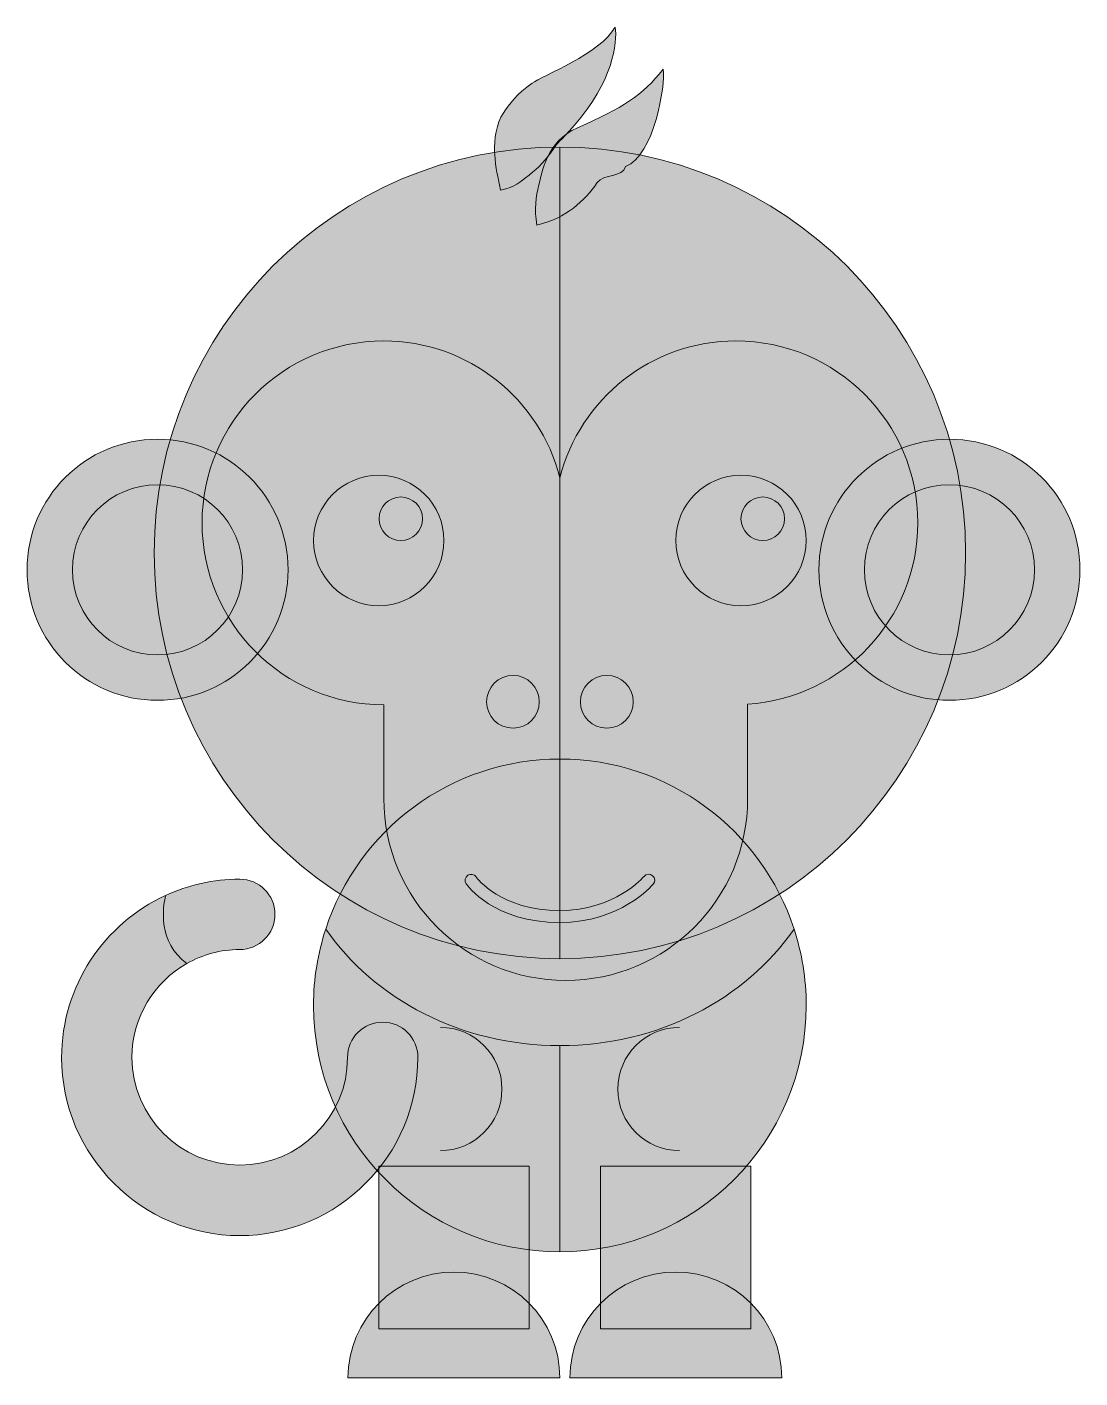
# Model space of a CAD drawing. Header units: inches. Extents: x -111 to 199, y -197 to -39.
# Drawn here: x -111.5 to -14.6, y -192.9 to -68.6 of the extents above; entities that cross this region are included whole.
import ezdxf

# ---------------------------------------------------------------- set-up
doc = ezdxf.new("R2010")
doc.units = ezdxf.units.IN
doc.header["$MEASUREMENT"] = 0
doc.layers.add('Layer 1', color=7, linetype='Continuous')

# ---------------------------------------------------------------- blocks, each defined once
blk = doc.blocks.new('block 43')
at = {"layer": 'Layer 1', "true_color": 0x723e2b}
h = blk.add_hatch(color=17, dxfattribs=at)
h.dxf.hatch_style = 2
h.paths.add_polyline_path([(-65.28, -188.36), (-79.1, -188.36), (-79.1, -173.38), (-65.28, -173.38)])
at = {"layer": 'Layer 1', "lineweight": 0}
blk.add_lwpolyline([(-65.28, -188.36), (-79.1, -188.36), (-79.1, -173.38), (-65.28, -173.38), (-65.28, -188.36)], dxfattribs=at)
blk = doc.blocks.new('block 42')
at = {"layer": 'Layer 1'}
blk.add_blockref('block 43', (0, 0), dxfattribs=at)
blk = doc.blocks.new('block 45')
at = {"layer": 'Layer 1', "true_color": 0x8e6551}
h = blk.add_hatch(color=25, dxfattribs=at)
h.dxf.hatch_style = 2
h.paths.add_polyline_path([(-44.87, -188.36), (-58.7, -188.36), (-58.7, -173.38), (-44.87, -173.38)])
at = {"layer": 'Layer 1', "lineweight": 0}
blk.add_lwpolyline([(-44.87, -188.36), (-58.7, -188.36), (-58.7, -173.38), (-44.87, -173.38), (-44.87, -188.36)], dxfattribs=at)
blk = doc.blocks.new('block 44')
at = {"layer": 'Layer 1'}
blk.add_blockref('block 45', (0, 0), dxfattribs=at)
blk = doc.blocks.new('block 47')
at = {"layer": 'Layer 1', "true_color": 0xf5c799}
h = blk.add_hatch(color=31, dxfattribs=at)
h.dxf.hatch_style = 2
edge = h.paths.add_edge_path()
edge.add_spline(control_points=[(-72.19, -183.13), (-77.58, -183.13), (-81.94, -187.49), (-81.94, -192.87), (-81.94, -192.87), (-62.45, -192.87), (-62.45, -192.87), (-62.45, -187.49), (-66.81, -183.13), (-72.19, -183.13)], knot_values=[0, 0, 0, 0, 1, 1, 1, 2, 2, 2, 3, 3, 3, 3], degree=3, periodic=1)
at = {"layer": 'Layer 1', "lineweight": 0}
blk.add_open_spline([(-72.19, -183.13), (-77.58, -183.13), (-81.94, -187.49), (-81.94, -192.87), (-81.94, -192.87), (-62.45, -192.87), (-62.45, -192.87), (-62.45, -187.49), (-66.81, -183.13), (-72.19, -183.13)], degree=3, knots=[0, 0, 0, 0, 1, 1, 1, 2, 2, 2, 3, 3, 3, 3], dxfattribs=at)
blk = doc.blocks.new('block 46')
at = {"layer": 'Layer 1'}
blk.add_blockref('block 47', (0, 0), dxfattribs=at)
blk = doc.blocks.new('block 49')
at = {"layer": 'Layer 1', "true_color": 0xf5c799}
h = blk.add_hatch(color=31, dxfattribs=at)
h.dxf.hatch_style = 2
edge = h.paths.add_edge_path()
edge.add_spline(control_points=[(-51.79, -183.13), (-57.17, -183.13), (-61.53, -187.49), (-61.53, -192.87), (-61.53, -192.87), (-42.04, -192.87), (-42.04, -192.87), (-42.04, -187.49), (-46.4, -183.13), (-51.79, -183.13)], knot_values=[0, 0, 0, 0, 1, 1, 1, 2, 2, 2, 3, 3, 3, 3], degree=3, periodic=1)
at = {"layer": 'Layer 1', "lineweight": 0}
blk.add_open_spline([(-51.79, -183.13), (-57.17, -183.13), (-61.53, -187.49), (-61.53, -192.87), (-61.53, -192.87), (-42.04, -192.87), (-42.04, -192.87), (-42.04, -187.49), (-46.4, -183.13), (-51.79, -183.13)], degree=3, knots=[0, 0, 0, 0, 1, 1, 1, 2, 2, 2, 3, 3, 3, 3], dxfattribs=at)
blk = doc.blocks.new('block 48')
at = {"layer": 'Layer 1'}
blk.add_blockref('block 49', (0, 0), dxfattribs=at)
blk = doc.blocks.new('block 41')
at = {"layer": 'Layer 1'}
for name in ['block 42', 'block 44', 'block 46', 'block 48']:
    blk.add_blockref(name, (0, 0), dxfattribs=at)
blk = doc.blocks.new('block 52')
at = {"layer": 'Layer 1', "true_color": 0x723e2b}
h = blk.add_hatch(color=17, dxfattribs=at)
h.dxf.hatch_style = 2
edge = h.paths.add_edge_path()
edge.add_spline(control_points=[(-83.99, -151.59), (-84.71, -153.8), (-85.11, -156.16), (-85.11, -158.61), (-85.11, -171.12), (-74.96, -181.27), (-62.45, -181.27), (-62.45, -181.27), (-62.45, -162.31), (-62.45, -162.31), (-71.55, -162.31), (-79.51, -158.02), (-83.99, -151.59)], knot_values=[0, 0, 0, 0, 1, 1, 1, 2, 2, 2, 3, 3, 3, 4, 4, 4, 4], degree=3, periodic=1)
at = {"layer": 'Layer 1', "lineweight": 0}
blk.add_open_spline([(-83.99, -151.59), (-84.71, -153.8), (-85.11, -156.16), (-85.11, -158.61), (-85.11, -171.12), (-74.96, -181.27), (-62.45, -181.27), (-62.45, -181.27), (-62.45, -162.31), (-62.45, -162.31), (-71.55, -162.31), (-79.51, -158.02), (-83.99, -151.59)], degree=3, knots=[0, 0, 0, 0, 1, 1, 1, 2, 2, 2, 3, 3, 3, 4, 4, 4, 4], dxfattribs=at)
blk = doc.blocks.new('block 51')
at = {"layer": 'Layer 1'}
blk.add_blockref('block 52', (0, 0), dxfattribs=at)
blk = doc.blocks.new('block 54')
at = {"layer": 'Layer 1', "true_color": 0x8e6551}
h = blk.add_hatch(color=25, dxfattribs=at)
h.dxf.hatch_style = 2
edge = h.paths.add_edge_path()
edge.add_spline(control_points=[(-62.45, -162.31), (-62.45, -162.31), (-62.45, -181.27), (-62.45, -181.27), (-49.93, -181.27), (-39.79, -171.12), (-39.79, -158.61), (-39.79, -156.16), (-40.19, -153.8), (-40.91, -151.59), (-45.39, -158.02), (-53.34, -162.31), (-62.45, -162.31)], knot_values=[0, 0, 0, 0, 1, 1, 1, 2, 2, 2, 3, 3, 3, 4, 4, 4, 4], degree=3, periodic=1)
at = {"layer": 'Layer 1', "lineweight": 0}
blk.add_open_spline([(-62.45, -162.31), (-62.45, -162.31), (-62.45, -181.27), (-62.45, -181.27), (-49.93, -181.27), (-39.79, -171.12), (-39.79, -158.61), (-39.79, -156.16), (-40.19, -153.8), (-40.91, -151.59), (-45.39, -158.02), (-53.34, -162.31), (-62.45, -162.31)], degree=3, knots=[0, 0, 0, 0, 1, 1, 1, 2, 2, 2, 3, 3, 3, 4, 4, 4, 4], dxfattribs=at)
blk = doc.blocks.new('block 53')
at = {"layer": 'Layer 1'}
blk.add_blockref('block 54', (0, 0), dxfattribs=at)
blk = doc.blocks.new('block 56')
at = {"layer": 'Layer 1', "true_color": 0x723e2b}
h = blk.add_hatch(color=17, dxfattribs=at)
h.dxf.hatch_style = 2
edge = h.paths.add_edge_path()
edge.add_spline(control_points=[(-62.45, -135.95), (-72.51, -135.95), (-81.03, -142.51), (-83.99, -151.59), (-79.51, -158.02), (-71.55, -162.31), (-62.45, -162.31), (-53.34, -162.31), (-45.39, -158.02), (-40.91, -151.59), (-43.86, -142.51), (-52.39, -135.95), (-62.45, -135.95)], knot_values=[0, 0, 0, 0, 1, 1, 1, 2, 2, 2, 3, 3, 3, 4, 4, 4, 4], degree=3, periodic=1)
at = {"layer": 'Layer 1', "lineweight": 0}
blk.add_open_spline([(-62.45, -135.95), (-72.51, -135.95), (-81.03, -142.51), (-83.99, -151.59), (-79.51, -158.02), (-71.55, -162.31), (-62.45, -162.31), (-53.34, -162.31), (-45.39, -158.02), (-40.91, -151.59), (-43.86, -142.51), (-52.39, -135.95), (-62.45, -135.95)], degree=3, knots=[0, 0, 0, 0, 1, 1, 1, 2, 2, 2, 3, 3, 3, 4, 4, 4, 4], dxfattribs=at)
blk = doc.blocks.new('block 55')
at = {"layer": 'Layer 1'}
blk.add_blockref('block 56', (0, 0), dxfattribs=at)
blk = doc.blocks.new('block 50')
at = {"layer": 'Layer 1'}
for name in ['block 55', 'block 51', 'block 53']:
    blk.add_blockref(name, (0, 0), dxfattribs=at)
blk = doc.blocks.new('block 61')
at = {"layer": 'Layer 1', "true_color": 0x723e2b}
h = blk.add_hatch(color=17, dxfattribs=at)
h.dxf.hatch_style = 2
edge = h.paths.add_edge_path()
edge.add_spline(control_points=[(-87.45, -118.54), (-87.45, -125.18), (-92.83, -130.55), (-99.46, -130.55), (-106.09, -130.55), (-111.46, -125.18), (-111.46, -118.54), (-111.46, -111.91), (-106.09, -106.54), (-99.46, -106.54), (-92.83, -106.54), (-87.45, -111.91), (-87.45, -118.54)], knot_values=[0, 0, 0, 0, 1, 1, 1, 2, 2, 2, 3, 3, 3, 4, 4, 4, 4], degree=3, periodic=1)
at = {"layer": 'Layer 1', "lineweight": 0}
blk.add_open_spline([(-87.45, -118.54), (-87.45, -125.18), (-92.83, -130.55), (-99.46, -130.55), (-106.09, -130.55), (-111.46, -125.18), (-111.46, -118.54), (-111.46, -111.91), (-106.09, -106.54), (-99.46, -106.54), (-92.83, -106.54), (-87.45, -111.91), (-87.45, -118.54)], degree=3, knots=[0, 0, 0, 0, 1, 1, 1, 2, 2, 2, 3, 3, 3, 4, 4, 4, 4], dxfattribs=at)
blk = doc.blocks.new('block 60')
at = {"layer": 'Layer 1'}
blk.add_blockref('block 61', (0, 0), dxfattribs=at)
blk = doc.blocks.new('block 63')
at = {"layer": 'Layer 1', "true_color": 0xd86c79}
h = blk.add_hatch(color=243, dxfattribs=at)
h.dxf.hatch_style = 2
edge = h.paths.add_edge_path()
edge.add_spline(control_points=[(-91.64, -118.54), (-91.64, -122.87), (-95.14, -126.37), (-99.46, -126.37), (-103.78, -126.37), (-107.28, -122.87), (-107.28, -118.54), (-107.28, -114.22), (-103.78, -110.72), (-99.46, -110.72), (-95.14, -110.72), (-91.64, -114.22), (-91.64, -118.54)], knot_values=[0, 0, 0, 0, 1, 1, 1, 2, 2, 2, 3, 3, 3, 4, 4, 4, 4], degree=3, periodic=1)
at = {"layer": 'Layer 1', "lineweight": 0}
blk.add_open_spline([(-91.64, -118.54), (-91.64, -122.87), (-95.14, -126.37), (-99.46, -126.37), (-103.78, -126.37), (-107.28, -122.87), (-107.28, -118.54), (-107.28, -114.22), (-103.78, -110.72), (-99.46, -110.72), (-95.14, -110.72), (-91.64, -114.22), (-91.64, -118.54)], degree=3, knots=[0, 0, 0, 0, 1, 1, 1, 2, 2, 2, 3, 3, 3, 4, 4, 4, 4], dxfattribs=at)
blk = doc.blocks.new('block 62')
at = {"layer": 'Layer 1'}
blk.add_blockref('block 63', (0, 0), dxfattribs=at)
blk = doc.blocks.new('block 59')
at = {"layer": 'Layer 1'}
for name in ['block 60', 'block 62']:
    blk.add_blockref(name, (0, 0), dxfattribs=at)
blk = doc.blocks.new('block 66')
at = {"layer": 'Layer 1', "true_color": 0x8e6551}
h = blk.add_hatch(color=25, dxfattribs=at)
h.dxf.hatch_style = 2
edge = h.paths.add_edge_path()
edge.add_spline(control_points=[(-14.61, -118.54), (-14.61, -125.18), (-19.98, -130.55), (-26.62, -130.55), (-33.25, -130.55), (-38.62, -125.18), (-38.62, -118.54), (-38.62, -111.91), (-33.25, -106.54), (-26.62, -106.54), (-19.98, -106.54), (-14.61, -111.91), (-14.61, -118.54)], knot_values=[0, 0, 0, 0, 1, 1, 1, 2, 2, 2, 3, 3, 3, 4, 4, 4, 4], degree=3, periodic=1)
at = {"layer": 'Layer 1', "lineweight": 0}
blk.add_open_spline([(-14.61, -118.54), (-14.61, -125.18), (-19.98, -130.55), (-26.62, -130.55), (-33.25, -130.55), (-38.62, -125.18), (-38.62, -118.54), (-38.62, -111.91), (-33.25, -106.54), (-26.62, -106.54), (-19.98, -106.54), (-14.61, -111.91), (-14.61, -118.54)], degree=3, knots=[0, 0, 0, 0, 1, 1, 1, 2, 2, 2, 3, 3, 3, 4, 4, 4, 4], dxfattribs=at)
blk = doc.blocks.new('block 65')
at = {"layer": 'Layer 1'}
blk.add_blockref('block 66', (0, 0), dxfattribs=at)
blk = doc.blocks.new('block 68')
at = {"layer": 'Layer 1', "true_color": 0xd86c79}
h = blk.add_hatch(color=243, dxfattribs=at)
h.dxf.hatch_style = 2
edge = h.paths.add_edge_path()
edge.add_spline(control_points=[(-18.79, -118.54), (-18.79, -122.87), (-22.3, -126.37), (-26.62, -126.37), (-30.94, -126.37), (-34.44, -122.87), (-34.44, -118.54), (-34.44, -114.22), (-30.94, -110.72), (-26.62, -110.72), (-22.3, -110.72), (-18.79, -114.22), (-18.79, -118.54)], knot_values=[0, 0, 0, 0, 1, 1, 1, 2, 2, 2, 3, 3, 3, 4, 4, 4, 4], degree=3, periodic=1)
at = {"layer": 'Layer 1', "lineweight": 0}
blk.add_open_spline([(-18.79, -118.54), (-18.79, -122.87), (-22.3, -126.37), (-26.62, -126.37), (-30.94, -126.37), (-34.44, -122.87), (-34.44, -118.54), (-34.44, -114.22), (-30.94, -110.72), (-26.62, -110.72), (-22.3, -110.72), (-18.79, -114.22), (-18.79, -118.54)], degree=3, knots=[0, 0, 0, 0, 1, 1, 1, 2, 2, 2, 3, 3, 3, 4, 4, 4, 4], dxfattribs=at)
blk = doc.blocks.new('block 67')
at = {"layer": 'Layer 1'}
blk.add_blockref('block 68', (0, 0), dxfattribs=at)
blk = doc.blocks.new('block 64')
at = {"layer": 'Layer 1'}
for name in ['block 65', 'block 67']:
    blk.add_blockref(name, (0, 0), dxfattribs=at)
blk = doc.blocks.new('block 58')
at = {"layer": 'Layer 1'}
for name in ['block 59', 'block 64']:
    blk.add_blockref(name, (0, 0), dxfattribs=at)
blk = doc.blocks.new('block 71')
at = {"layer": 'Layer 1', "true_color": 0x723e2b}
h = blk.add_hatch(color=17, dxfattribs=at)
h.dxf.hatch_style = 2
edge = h.paths.add_edge_path()
edge.add_spline(control_points=[(-57.37, -68.63), (-57.13, -70.07), (-57.61, -73.7), (-61.1, -77.65), (-62.64, -79.39), (-62.5, -79.03), (-63.09, -79.91), (-63.67, -80.79), (-64.4, -81.57), (-65.29, -82.25), (-66.19, -82.92), (-66.49, -83.31), (-67.92, -83.63), (-68.17, -82.18), (-68.35, -81.91), (-68.46, -80.12), (-68.52, -79.01), (-68.27, -77.45), (-67.68, -76.57), (-67.08, -75.7), (-66.43, -74.77), (-65, -73.8), (-64.1, -73.13), (-58.65, -71.06), (-57.37, -68.63)], knot_values=[0, 0, 0, 0, 1, 1, 1, 2, 2, 2, 3, 3, 3, 4, 4, 4, 5, 5, 5, 6, 6, 6, 7, 7, 7, 8, 8, 8, 8], degree=3, periodic=1)
at = {"layer": 'Layer 1', "lineweight": 0}
blk.add_open_spline([(-57.37, -68.63), (-57.13, -70.07), (-57.61, -73.7), (-61.1, -77.65), (-62.64, -79.39), (-62.5, -79.03), (-63.09, -79.91), (-63.67, -80.79), (-64.4, -81.57), (-65.29, -82.25), (-66.19, -82.92), (-66.49, -83.31), (-67.92, -83.63), (-68.17, -82.18), (-68.35, -81.91), (-68.46, -80.12), (-68.52, -79.01), (-68.27, -77.45), (-67.68, -76.57), (-67.08, -75.7), (-66.43, -74.77), (-65, -73.8), (-64.1, -73.13), (-58.65, -71.06), (-57.37, -68.63)], degree=3, knots=[0, 0, 0, 0, 1, 1, 1, 2, 2, 2, 3, 3, 3, 4, 4, 4, 5, 5, 5, 6, 6, 6, 7, 7, 7, 8, 8, 8, 8], dxfattribs=at)
blk = doc.blocks.new('block 70')
at = {"layer": 'Layer 1'}
blk.add_blockref('block 71', (0, 0), dxfattribs=at)
blk = doc.blocks.new('block 73')
at = {"layer": 'Layer 1', "true_color": 0x723e2b}
h = blk.add_hatch(color=17, dxfattribs=at)
h.dxf.hatch_style = 2
edge = h.paths.add_edge_path()
edge.add_spline(control_points=[(-52.96, -72.51), (-52.72, -73.94), (-53.76, -80.46), (-56.4, -81.46), (-56.69, -82.53), (-58.42, -82.06), (-59.01, -82.94), (-59.6, -83.82), (-60.33, -84.6), (-61.21, -85.28), (-62.11, -85.95), (-63.14, -86.53), (-64.57, -86.84), (-64.81, -85.4), (-64.66, -84.23), (-64.38, -83.15), (-64.08, -82.07), (-63.72, -79.17), (-60.83, -77.89), (-56.64, -76.04), (-54.87, -74.94), (-52.96, -72.51)], knot_values=[0, 0, 0, 0, 1, 1, 1, 2, 2, 2, 3, 3, 3, 4, 4, 4, 5, 5, 5, 6, 6, 6, 7, 7, 7, 7], degree=3, periodic=1)
at = {"layer": 'Layer 1', "lineweight": 0}
blk.add_open_spline([(-52.96, -72.51), (-52.72, -73.94), (-53.76, -80.46), (-56.4, -81.46), (-56.69, -82.53), (-58.42, -82.06), (-59.01, -82.94), (-59.6, -83.82), (-60.33, -84.6), (-61.21, -85.28), (-62.11, -85.95), (-63.14, -86.53), (-64.57, -86.84), (-64.81, -85.4), (-64.66, -84.23), (-64.38, -83.15), (-64.08, -82.07), (-63.72, -79.17), (-60.83, -77.89), (-56.64, -76.04), (-54.87, -74.94), (-52.96, -72.51)], degree=3, knots=[0, 0, 0, 0, 1, 1, 1, 2, 2, 2, 3, 3, 3, 4, 4, 4, 5, 5, 5, 6, 6, 6, 7, 7, 7, 7], dxfattribs=at)
blk = doc.blocks.new('block 72')
at = {"layer": 'Layer 1'}
blk.add_blockref('block 73', (0, 0), dxfattribs=at)
blk = doc.blocks.new('block 69')
at = {"layer": 'Layer 1'}
for name in ['block 70', 'block 72']:
    blk.add_blockref(name, (0, 0), dxfattribs=at)
blk = doc.blocks.new('block 76')
at = {"layer": 'Layer 1', "true_color": 0x723e2b}
h = blk.add_hatch(color=17, dxfattribs=at)
h.dxf.hatch_style = 2
edge = h.paths.add_edge_path()
edge.add_spline(control_points=[(-99.77, -116.99), (-99.77, -137.6), (-83.06, -154.31), (-62.45, -154.31), (-62.45, -154.31), (-62.45, -79.67), (-62.45, -79.67), (-83.06, -79.67), (-99.77, -96.38), (-99.77, -116.99)], knot_values=[0, 0, 0, 0, 1, 1, 1, 2, 2, 2, 3, 3, 3, 3], degree=3, periodic=1)
at = {"layer": 'Layer 1', "lineweight": 0}
blk.add_open_spline([(-99.77, -116.99), (-99.77, -137.6), (-83.06, -154.31), (-62.45, -154.31), (-62.45, -154.31), (-62.45, -79.67), (-62.45, -79.67), (-83.06, -79.67), (-99.77, -96.38), (-99.77, -116.99)], degree=3, knots=[0, 0, 0, 0, 1, 1, 1, 2, 2, 2, 3, 3, 3, 3], dxfattribs=at)
blk = doc.blocks.new('block 75')
at = {"layer": 'Layer 1'}
blk.add_blockref('block 76', (0, 0), dxfattribs=at)
blk = doc.blocks.new('block 78')
at = {"layer": 'Layer 1', "true_color": 0x8e6551}
h = blk.add_hatch(color=25, dxfattribs=at)
h.dxf.hatch_style = 2
edge = h.paths.add_edge_path()
edge.add_spline(control_points=[(-25.13, -116.99), (-25.13, -96.38), (-41.84, -79.67), (-62.45, -79.67), (-62.45, -79.67), (-62.45, -154.31), (-62.45, -154.31), (-41.84, -154.31), (-25.13, -137.6), (-25.13, -116.99)], knot_values=[0, 0, 0, 0, 1, 1, 1, 2, 2, 2, 3, 3, 3, 3], degree=3, periodic=1)
at = {"layer": 'Layer 1', "lineweight": 0}
blk.add_open_spline([(-25.13, -116.99), (-25.13, -96.38), (-41.84, -79.67), (-62.45, -79.67), (-62.45, -79.67), (-62.45, -154.31), (-62.45, -154.31), (-41.84, -154.31), (-25.13, -137.6), (-25.13, -116.99)], degree=3, knots=[0, 0, 0, 0, 1, 1, 1, 2, 2, 2, 3, 3, 3, 3], dxfattribs=at)
blk = doc.blocks.new('block 77')
at = {"layer": 'Layer 1'}
blk.add_blockref('block 78', (0, 0), dxfattribs=at)
blk = doc.blocks.new('block 74')
at = {"layer": 'Layer 1'}
for name in ['block 75', 'block 77']:
    blk.add_blockref(name, (0, 0), dxfattribs=at)
blk = doc.blocks.new('block 81')
at = {"layer": 'Layer 1', "true_color": 0xf5c799}
h = blk.add_hatch(color=31, dxfattribs=at)
h.dxf.hatch_style = 2
edge = h.paths.add_edge_path()
edge.add_spline(control_points=[(-29.53, -114.23), (-29.53, -104.99), (-37.02, -97.5), (-46.26, -97.5), (-54.06, -97.5), (-60.6, -102.85), (-62.45, -110.08), (-64.3, -102.85), (-70.83, -97.5), (-78.64, -97.5), (-87.87, -97.5), (-95.36, -104.99), (-95.36, -114.23), (-95.36, -123.47), (-87.87, -130.96), (-78.64, -130.96), (-78.64, -130.96), (-78.64, -139.59), (-78.64, -139.59), (-78.64, -148.83), (-71.15, -156.31), (-61.91, -156.31), (-52.67, -156.31), (-45.18, -148.83), (-45.18, -139.59), (-45.18, -139.59), (-45.18, -130.9), (-45.18, -130.9), (-36.45, -130.34), (-29.53, -123.1), (-29.53, -114.23)], knot_values=[0, 0, 0, 0, 1, 1, 1, 2, 2, 2, 3, 3, 3, 4, 4, 4, 5, 5, 5, 6, 6, 6, 7, 7, 7, 8, 8, 8, 9, 9, 9, 10, 10, 10, 10], degree=3, periodic=1)
at = {"layer": 'Layer 1', "lineweight": 0}
blk.add_open_spline([(-29.53, -114.23), (-29.53, -104.99), (-37.02, -97.5), (-46.26, -97.5), (-54.06, -97.5), (-60.6, -102.85), (-62.45, -110.08), (-64.3, -102.85), (-70.83, -97.5), (-78.64, -97.5), (-87.87, -97.5), (-95.36, -104.99), (-95.36, -114.23), (-95.36, -123.47), (-87.87, -130.96), (-78.64, -130.96), (-78.64, -130.96), (-78.64, -139.59), (-78.64, -139.59), (-78.64, -148.83), (-71.15, -156.31), (-61.91, -156.31), (-52.67, -156.31), (-45.18, -148.83), (-45.18, -139.59), (-45.18, -139.59), (-45.18, -130.9), (-45.18, -130.9), (-36.45, -130.34), (-29.53, -123.1), (-29.53, -114.23)], degree=3, knots=[0, 0, 0, 0, 1, 1, 1, 2, 2, 2, 3, 3, 3, 4, 4, 4, 5, 5, 5, 6, 6, 6, 7, 7, 7, 8, 8, 8, 9, 9, 9, 10, 10, 10, 10], dxfattribs=at)
blk = doc.blocks.new('block 80')
at = {"layer": 'Layer 1'}
blk.add_blockref('block 81', (0, 0), dxfattribs=at)
blk = doc.blocks.new('block 84')
at = {"layer": 'Layer 1', "true_color": 0x401712}
h = blk.add_hatch(color=28, dxfattribs=at)
h.dxf.hatch_style = 2
edge = h.paths.add_edge_path()
edge.add_spline(control_points=[(-64.34, -130.69), (-64.34, -132.03), (-65.42, -133.11), (-66.76, -133.11), (-68.11, -133.11), (-69.19, -132.03), (-69.19, -130.69), (-69.19, -129.34), (-68.11, -128.26), (-66.76, -128.26), (-65.42, -128.26), (-64.34, -129.34), (-64.34, -130.69)], knot_values=[0, 0, 0, 0, 1, 1, 1, 2, 2, 2, 3, 3, 3, 4, 4, 4, 4], degree=3, periodic=1)
at = {"layer": 'Layer 1', "lineweight": 0}
blk.add_open_spline([(-64.34, -130.69), (-64.34, -132.03), (-65.42, -133.11), (-66.76, -133.11), (-68.11, -133.11), (-69.19, -132.03), (-69.19, -130.69), (-69.19, -129.34), (-68.11, -128.26), (-66.76, -128.26), (-65.42, -128.26), (-64.34, -129.34), (-64.34, -130.69)], degree=3, knots=[0, 0, 0, 0, 1, 1, 1, 2, 2, 2, 3, 3, 3, 4, 4, 4, 4], dxfattribs=at)
blk = doc.blocks.new('block 83')
at = {"layer": 'Layer 1'}
blk.add_blockref('block 84', (0, 0), dxfattribs=at)
blk = doc.blocks.new('block 86')
at = {"layer": 'Layer 1', "true_color": 0x401712}
h = blk.add_hatch(color=28, dxfattribs=at)
h.dxf.hatch_style = 2
edge = h.paths.add_edge_path()
edge.add_spline(control_points=[(-55.7, -130.69), (-55.7, -132.03), (-56.79, -133.11), (-58.13, -133.11), (-59.47, -133.11), (-60.56, -132.03), (-60.56, -130.69), (-60.56, -129.34), (-59.47, -128.26), (-58.13, -128.26), (-56.79, -128.26), (-55.7, -129.34), (-55.7, -130.69)], knot_values=[0, 0, 0, 0, 1, 1, 1, 2, 2, 2, 3, 3, 3, 4, 4, 4, 4], degree=3, periodic=1)
at = {"layer": 'Layer 1', "lineweight": 0}
blk.add_open_spline([(-55.7, -130.69), (-55.7, -132.03), (-56.79, -133.11), (-58.13, -133.11), (-59.47, -133.11), (-60.56, -132.03), (-60.56, -130.69), (-60.56, -129.34), (-59.47, -128.26), (-58.13, -128.26), (-56.79, -128.26), (-55.7, -129.34), (-55.7, -130.69)], degree=3, knots=[0, 0, 0, 0, 1, 1, 1, 2, 2, 2, 3, 3, 3, 4, 4, 4, 4], dxfattribs=at)
blk = doc.blocks.new('block 85')
at = {"layer": 'Layer 1'}
blk.add_blockref('block 86', (0, 0), dxfattribs=at)
blk = doc.blocks.new('block 82')
at = {"layer": 'Layer 1'}
for name in ['block 83', 'block 85']:
    blk.add_blockref(name, (0, 0), dxfattribs=at)
blk = doc.blocks.new('block 90')
at = {"layer": 'Layer 1', "true_color": 0x401712}
h = blk.add_hatch(color=28, dxfattribs=at)
h.dxf.hatch_style = 2
edge = h.paths.add_edge_path()
edge.add_spline(control_points=[(-73.11, -115.85), (-73.11, -119.16), (-75.79, -121.85), (-79.1, -121.85), (-82.42, -121.85), (-85.11, -119.16), (-85.11, -115.85), (-85.11, -112.54), (-82.42, -109.85), (-79.1, -109.85), (-75.79, -109.85), (-73.11, -112.54), (-73.11, -115.85)], knot_values=[0, 0, 0, 0, 1, 1, 1, 2, 2, 2, 3, 3, 3, 4, 4, 4, 4], degree=3, periodic=1)
at = {"layer": 'Layer 1', "lineweight": 0}
blk.add_open_spline([(-73.11, -115.85), (-73.11, -119.16), (-75.79, -121.85), (-79.1, -121.85), (-82.42, -121.85), (-85.11, -119.16), (-85.11, -115.85), (-85.11, -112.54), (-82.42, -109.85), (-79.1, -109.85), (-75.79, -109.85), (-73.11, -112.54), (-73.11, -115.85)], degree=3, knots=[0, 0, 0, 0, 1, 1, 1, 2, 2, 2, 3, 3, 3, 4, 4, 4, 4], dxfattribs=at)
blk = doc.blocks.new('block 89')
at = {"layer": 'Layer 1'}
blk.add_blockref('block 90', (0, 0), dxfattribs=at)
blk = doc.blocks.new('block 88')
at = {"layer": 'Layer 1'}
blk.add_blockref('block 89', (0, 0), dxfattribs=at)
blk = doc.blocks.new('block 93')
at = {"layer": 'Layer 1', "true_color": 0x401712}
h = blk.add_hatch(color=28, dxfattribs=at)
h.dxf.hatch_style = 2
edge = h.paths.add_edge_path()
edge.add_spline(control_points=[(-39.79, -115.85), (-39.79, -119.16), (-42.47, -121.85), (-45.79, -121.85), (-49.1, -121.85), (-51.79, -119.16), (-51.79, -115.85), (-51.79, -112.54), (-49.1, -109.85), (-45.79, -109.85), (-42.47, -109.85), (-39.79, -112.54), (-39.79, -115.85)], knot_values=[0, 0, 0, 0, 1, 1, 1, 2, 2, 2, 3, 3, 3, 4, 4, 4, 4], degree=3, periodic=1)
at = {"layer": 'Layer 1', "lineweight": 0}
blk.add_open_spline([(-39.79, -115.85), (-39.79, -119.16), (-42.47, -121.85), (-45.79, -121.85), (-49.1, -121.85), (-51.79, -119.16), (-51.79, -115.85), (-51.79, -112.54), (-49.1, -109.85), (-45.79, -109.85), (-42.47, -109.85), (-39.79, -112.54), (-39.79, -115.85)], degree=3, knots=[0, 0, 0, 0, 1, 1, 1, 2, 2, 2, 3, 3, 3, 4, 4, 4, 4], dxfattribs=at)
blk = doc.blocks.new('block 92')
at = {"layer": 'Layer 1'}
blk.add_blockref('block 93', (0, 0), dxfattribs=at)
blk = doc.blocks.new('block 91')
at = {"layer": 'Layer 1'}
blk.add_blockref('block 92', (0, 0), dxfattribs=at)
blk = doc.blocks.new('block 95')
at = {"layer": 'Layer 1', "lineweight": 0}
blk.add_open_spline([(-75.08, -113.85), (-75.08, -114.95), (-75.98, -115.85), (-77.08, -115.85), (-78.19, -115.85), (-79.08, -114.95), (-79.08, -113.85), (-79.08, -112.74), (-78.19, -111.85), (-77.08, -111.85), (-75.98, -111.85), (-75.08, -112.74), (-75.08, -113.85)], degree=3, knots=[0, 0, 0, 0, 1, 1, 1, 2, 2, 2, 3, 3, 3, 4, 4, 4, 4], dxfattribs=at)
blk = doc.blocks.new('block 94')
at = {"layer": 'Layer 1'}
blk.add_blockref('block 95', (0, 0), dxfattribs=at)
blk = doc.blocks.new('block 97')
at = {"layer": 'Layer 1', "lineweight": 0}
blk.add_open_spline([(-41.79, -113.85), (-41.79, -114.95), (-42.69, -115.85), (-43.79, -115.85), (-44.89, -115.85), (-45.79, -114.95), (-45.79, -113.85), (-45.79, -112.74), (-44.89, -111.85), (-43.79, -111.85), (-42.69, -111.85), (-41.79, -112.74), (-41.79, -113.85)], degree=3, knots=[0, 0, 0, 0, 1, 1, 1, 2, 2, 2, 3, 3, 3, 4, 4, 4, 4], dxfattribs=at)
blk = doc.blocks.new('block 96')
at = {"layer": 'Layer 1'}
blk.add_blockref('block 97', (0, 0), dxfattribs=at)
blk = doc.blocks.new('block 87')
at = {"layer": 'Layer 1'}
for name in ['block 88', 'block 91', 'block 94', 'block 96']:
    blk.add_blockref(name, (0, 0), dxfattribs=at)
blk = doc.blocks.new('block 101')
at = {"layer": 'Layer 1', "true_color": 0x401712}
h = blk.add_hatch(color=28, dxfattribs=at)
h.dxf.hatch_style = 2
edge = h.paths.add_edge_path()
edge.add_spline(control_points=[(-62.45, -150.99), (-68.54, -150.99), (-70.97, -147.56), (-71.07, -147.42), (-71.24, -147.17), (-71.18, -146.82), (-70.93, -146.64), (-70.67, -146.47), (-70.33, -146.54), (-70.15, -146.79), (-70.06, -146.92), (-67.91, -149.88), (-62.45, -149.88), (-57.43, -149.88), (-54.73, -146.78), (-54.71, -146.74), (-54.51, -146.51), (-54.16, -146.48), (-53.93, -146.68), (-53.69, -146.88), (-53.66, -147.23), (-53.86, -147.46), (-53.99, -147.61), (-56.92, -150.99), (-62.45, -150.99)], knot_values=[0, 0, 0, 0, 1, 1, 1, 2, 2, 2, 3, 3, 3, 4, 4, 4, 5, 5, 5, 6, 6, 6, 7, 7, 7, 8, 8, 8, 8], degree=3, periodic=1)
at = {"layer": 'Layer 1', "lineweight": 0}
blk.add_open_spline([(-62.45, -150.99), (-68.54, -150.99), (-70.97, -147.56), (-71.07, -147.42), (-71.24, -147.17), (-71.18, -146.82), (-70.93, -146.64), (-70.67, -146.47), (-70.33, -146.54), (-70.15, -146.79), (-70.06, -146.92), (-67.91, -149.88), (-62.45, -149.88), (-57.43, -149.88), (-54.73, -146.78), (-54.71, -146.74), (-54.51, -146.51), (-54.16, -146.48), (-53.93, -146.68), (-53.69, -146.88), (-53.66, -147.23), (-53.86, -147.46), (-53.99, -147.61), (-56.92, -150.99), (-62.45, -150.99)], degree=3, knots=[0, 0, 0, 0, 1, 1, 1, 2, 2, 2, 3, 3, 3, 4, 4, 4, 5, 5, 5, 6, 6, 6, 7, 7, 7, 8, 8, 8, 8], dxfattribs=at)
blk = doc.blocks.new('block 100')
at = {"layer": 'Layer 1'}
blk.add_blockref('block 101', (0, 0), dxfattribs=at)
blk = doc.blocks.new('block 99')
at = {"layer": 'Layer 1'}
blk.add_blockref('block 100', (0, 0), dxfattribs=at)
blk = doc.blocks.new('block 98')
at = {"layer": 'Layer 1'}
blk.add_blockref('block 99', (0, 0), dxfattribs=at)
blk = doc.blocks.new('block 79')
at = {"layer": 'Layer 1'}
for name in ['block 80', 'block 87', 'block 82', 'block 98']:
    blk.add_blockref(name, (0, 0), dxfattribs=at)
blk = doc.blocks.new('block 57')
at = {"layer": 'Layer 1'}
for name in ['block 69', 'block 74', 'block 79', 'block 58']:
    blk.add_blockref(name, (0, 0), dxfattribs=at)
blk = doc.blocks.new('block 104')
at = {"layer": 'Layer 1', "true_color": 0xf5c799}
h = blk.add_hatch(color=31, dxfattribs=at)
h.dxf.hatch_style = 2
edge = h.paths.add_edge_path()
edge.add_spline(control_points=[(-51.45, -171.96), (-54.58, -171.96), (-57.12, -169.43), (-57.12, -166.3), (-57.12, -163.17), (-54.58, -160.63), (-51.45, -160.63)], knot_values=[0, 0, 0, 0, 1, 1, 1, 2, 2, 2, 2], degree=3, periodic=0)
edge.add_line((-51.45, -160.63), (-51.45, -171.96))
at = {"layer": 'Layer 1', "lineweight": 0}
blk.add_open_spline([(-51.45, -171.96), (-54.58, -171.96), (-57.12, -169.43), (-57.12, -166.3), (-57.12, -163.17), (-54.58, -160.63), (-51.45, -160.63)], degree=3, knots=[0, 0, 0, 0, 1, 1, 1, 2, 2, 2, 2], dxfattribs=at)
blk = doc.blocks.new('block 103')
at = {"layer": 'Layer 1'}
blk.add_blockref('block 104', (0, 0), dxfattribs=at)
blk = doc.blocks.new('block 106')
at = {"layer": 'Layer 1', "true_color": 0xf5c799}
h = blk.add_hatch(color=31, dxfattribs=at)
h.dxf.hatch_style = 2
edge = h.paths.add_edge_path()
edge.add_spline(control_points=[(-73.44, -171.96), (-70.31, -171.96), (-67.78, -169.43), (-67.78, -166.3), (-67.78, -163.17), (-70.31, -160.63), (-73.44, -160.63)], knot_values=[0, 0, 0, 0, 1, 1, 1, 2, 2, 2, 2], degree=3, periodic=0)
edge.add_line((-73.44, -160.63), (-73.44, -171.96))
at = {"layer": 'Layer 1', "lineweight": 0}
blk.add_open_spline([(-73.44, -171.96), (-70.31, -171.96), (-67.78, -169.43), (-67.78, -166.3), (-67.78, -163.17), (-70.31, -160.63), (-73.44, -160.63)], degree=3, knots=[0, 0, 0, 0, 1, 1, 1, 2, 2, 2, 2], dxfattribs=at)
blk = doc.blocks.new('block 105')
at = {"layer": 'Layer 1'}
blk.add_blockref('block 106', (0, 0), dxfattribs=at)
blk = doc.blocks.new('block 102')
at = {"layer": 'Layer 1'}
for name in ['block 105', 'block 103']:
    blk.add_blockref(name, (0, 0), dxfattribs=at)
blk = doc.blocks.new('block 109')
at = {"layer": 'Layer 1', "true_color": 0x723e2b}
h = blk.add_hatch(color=17, dxfattribs=at)
h.dxf.hatch_style = 2
edge = h.paths.add_edge_path()
edge.add_spline(control_points=[(-78.74, -160.15), (-80.53, -160.15), (-81.98, -161.6), (-81.98, -163.39), (-81.98, -168.85), (-86.43, -173.3), (-91.9, -173.3), (-97.36, -173.3), (-101.81, -168.85), (-101.81, -163.39), (-101.81, -159.69), (-99.77, -156.46), (-96.76, -154.76), (-99.44, -152.78), (-98.99, -149.63), (-98.72, -148.5), (-104.35, -151.1), (-108.28, -156.79), (-108.28, -163.39), (-108.28, -172.42), (-100.93, -179.78), (-91.9, -179.78), (-82.86, -179.78), (-75.51, -172.42), (-75.51, -163.39), (-75.51, -161.6), (-76.96, -160.15), (-78.74, -160.15)], knot_values=[0, 0, 0, 0, 1, 1, 1, 2, 2, 2, 3, 3, 3, 4, 4, 4, 5, 5, 5, 6, 6, 6, 7, 7, 7, 8, 8, 8, 9, 9, 9, 9], degree=3, periodic=1)
at = {"layer": 'Layer 1', "lineweight": 0}
blk.add_open_spline([(-78.74, -160.15), (-80.53, -160.15), (-81.98, -161.6), (-81.98, -163.39), (-81.98, -168.85), (-86.43, -173.3), (-91.9, -173.3), (-97.36, -173.3), (-101.81, -168.85), (-101.81, -163.39), (-101.81, -159.69), (-99.77, -156.46), (-96.76, -154.76), (-99.44, -152.78), (-98.99, -149.63), (-98.72, -148.5), (-104.35, -151.1), (-108.28, -156.79), (-108.28, -163.39), (-108.28, -172.42), (-100.93, -179.78), (-91.9, -179.78), (-82.86, -179.78), (-75.51, -172.42), (-75.51, -163.39), (-75.51, -161.6), (-76.96, -160.15), (-78.74, -160.15)], degree=3, knots=[0, 0, 0, 0, 1, 1, 1, 2, 2, 2, 3, 3, 3, 4, 4, 4, 5, 5, 5, 6, 6, 6, 7, 7, 7, 8, 8, 8, 9, 9, 9, 9], dxfattribs=at)
blk = doc.blocks.new('block 108')
at = {"layer": 'Layer 1'}
blk.add_blockref('block 109', (0, 0), dxfattribs=at)
blk = doc.blocks.new('block 111')
at = {"layer": 'Layer 1', "true_color": 0xf5c799}
h = blk.add_hatch(color=31, dxfattribs=at)
h.dxf.hatch_style = 2
edge = h.paths.add_edge_path()
edge.add_spline(control_points=[(-96.76, -154.76), (-95.32, -153.94), (-93.67, -153.47), (-91.9, -153.47), (-90.11, -153.47), (-88.66, -152.02), (-88.66, -150.23), (-88.66, -148.45), (-90.11, -147), (-91.9, -147), (-94.33, -147), (-96.64, -147.54), (-98.72, -148.5), (-98.99, -149.63), (-99.44, -152.78), (-96.76, -154.76)], knot_values=[0, 0, 0, 0, 1, 1, 1, 2, 2, 2, 3, 3, 3, 4, 4, 4, 5, 5, 5, 5], degree=3, periodic=1)
at = {"layer": 'Layer 1', "lineweight": 0}
blk.add_open_spline([(-96.76, -154.76), (-95.32, -153.94), (-93.67, -153.47), (-91.9, -153.47), (-90.11, -153.47), (-88.66, -152.02), (-88.66, -150.23), (-88.66, -148.45), (-90.11, -147), (-91.9, -147), (-94.33, -147), (-96.64, -147.54), (-98.72, -148.5), (-98.99, -149.63), (-99.44, -152.78), (-96.76, -154.76)], degree=3, knots=[0, 0, 0, 0, 1, 1, 1, 2, 2, 2, 3, 3, 3, 4, 4, 4, 5, 5, 5, 5], dxfattribs=at)
blk = doc.blocks.new('block 110')
at = {"layer": 'Layer 1'}
blk.add_blockref('block 111', (0, 0), dxfattribs=at)
blk = doc.blocks.new('block 107')
at = {"layer": 'Layer 1'}
for name in ['block 110', 'block 108']:
    blk.add_blockref(name, (0, 0), dxfattribs=at)
blk = doc.blocks.new('block 40')
at = {"layer": 'Layer 1'}
for name in ['block 57', 'block 50', 'block 107', 'block 102', 'block 41']:
    blk.add_blockref(name, (0, 0), dxfattribs=at)

msp = doc.modelspace()

# ---------------------------------------------------------------- block references
at = {"layer": 'Layer 1'}
msp.add_blockref('block 40', (0, 0), dxfattribs=at)

doc.saveas('drawing.dxf')
